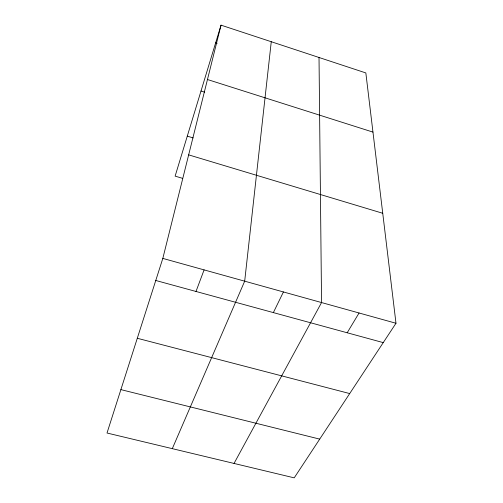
<?xml version="1.0" encoding="UTF-8"?>
<svg xmlns="http://www.w3.org/2000/svg" width="503" height="503" viewBox="0 0 503 503"><rect width="100%" height="100%" fill="white"/><g stroke="black" fill="none" stroke-linecap="round" stroke-linejoin="round"><path stroke-width="0.75" d="M271.262 41.724L244.684 281.177L172.303 448.657M162.821 258.41L221.031 25.15L365.838 72.935L395.987 323.259L294.217 477.85L107.013 433.02L162.821 258.41L395.987 323.259M221.031 25.15L175.126 176.138L182.658 178.364M195.994 291.47L204.099 269.891M273.355 312.602L283.428 291.954M234.033 463.439L321.555 302.555L319.021 57.487M347.183 332.772L359.067 312.985M120.883 389.618L319.713 439.119M137.294 338.274L349.698 393.566M155.767 280.479L383.242 342.618M188.663 154.867L382.739 213.278M187.286 136.137L193.158 137.929M201.005 91.012L204.721 92.181M207.462 79.518L372.962 132.107M215.649 42.849L217.114 43.327"/></g></svg>
